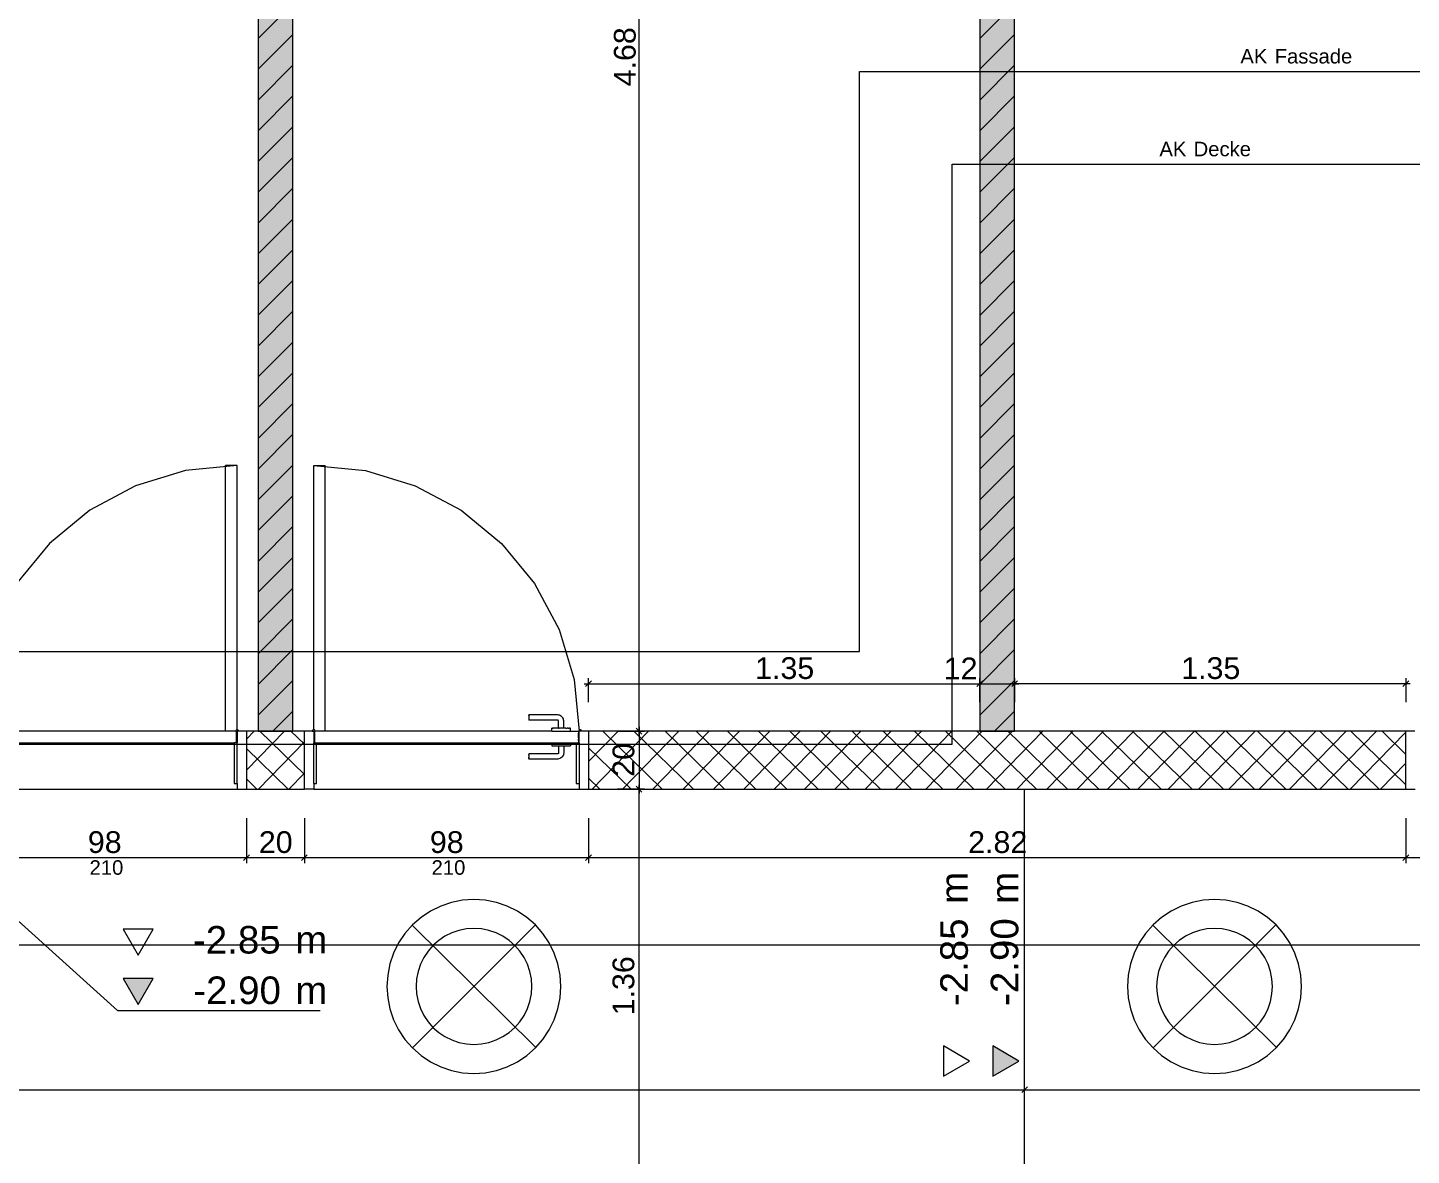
# Model space of a CAD drawing. Extents: x 0 to 1189, y 0 to 841.
# Drawn here: x 556 to 651.5, y 605.5 to 683.2 of the extents above; entities that cross this region are included whole.
import ezdxf
from ezdxf.lldxf.tags import DXFTag

# ---------------------------------------------------------------- set-up
doc = ezdxf.new("R2010")
doc.units = 0
doc.layers.get('0').update_dxf_attribs({"lineweight": 35})
for name, color, linetype, lineweight in [('211.5 Stahlbeton Kontur', 7, 'Continuous', 25), ('211.5 Stahlbeton Schraffur', 7, 'Continuous', 25), ('211.6 Mauerwerk Kontur', 7, 'Continuous', 25), ('255 Plangrafiken', 7, 'Continuous', 25), ('273.0 Innentüren', 7, 'Continuous', 25), ('Beleuchtung', 7, 'Continuous', 25), ('Bemassung', 7, 'Continuous', 25), ('Gebäude Kontur', 7, 'Continuous', 25), ('Hilfskörper', 7, 'Continuous', 25), ('Höhenkoten', 7, 'Continuous', 25)]:
    doc.layers.add(name, color=color, linetype=linetype, lineweight=lineweight)
doc.styles.get("Standard").update_dxf_attribs({"font": 'arial.ttf'})
tags = doc.linetypes.add('DASHED2', pattern=[9.525, 6.35, -3.175]).pattern_tags.tags
tags[6:7] = [DXFTag(74, 4), DXFTag(75, 0), DXFTag(340, '0'), DXFTag(46, 1.0), DXFTag(50, 0.0), DXFTag(44, 0.0), DXFTag(45, 0.0)]
tags[4:5] = [DXFTag(74, 4), DXFTag(75, 0), DXFTag(340, '0'), DXFTag(46, 1.0), DXFTag(50, 0.0), DXFTag(44, 0.0), DXFTag(45, 0.0)]
tags = doc.linetypes.add('Strichlin_lang', pattern=[0.5, 0.3, -0.2]).pattern_tags.tags
tags[6:7] = [DXFTag(74, 4), DXFTag(75, 0), DXFTag(340, '0'), DXFTag(46, 1.0), DXFTag(50, 0.0), DXFTag(44, 0.0), DXFTag(45, 0.0)]
tags[4:5] = [DXFTag(74, 4), DXFTag(75, 0), DXFTag(340, '0'), DXFTag(46, 1.0), DXFTag(50, 0.0), DXFTag(44, 0.0), DXFTag(45, 0.0)]
tags = doc.linetypes.add('Wipeout_Contour', pattern=[1, 0, -1]).pattern_tags.tags
tags[6:7] = [DXFTag(74, 4), DXFTag(75, 0), DXFTag(340, '0'), DXFTag(46, 1.0), DXFTag(50, 0.0), DXFTag(44, 0.0), DXFTag(45, 0.0)]
tags[4:5] = [DXFTag(74, 4), DXFTag(75, 0), DXFTag(340, '0'), DXFTag(46, 1.0), DXFTag(50, 0.0), DXFTag(44, 0.0), DXFTag(45, 0.0)]

# ---------------------------------------------------------------- blocks, each defined once
blk = doc.blocks.new('Referenz-A0SO6TOG06', base_point=(4.401, 96.704))
at = {"layer": '211.5 Stahlbeton Kontur', "color": 0, "lineweight": 18}
for p, q in [((575.142, 634.729), (571.142, 634.729)), ((571.142, 634.729), (571.142, 630.729)), ((575.142, 630.729), (575.142, 634.729)), ((651.142, 634.726), (594.742, 634.726)), ((594.742, 634.726), (594.742, 630.728)), ((651.142, 630.728), (651.142, 634.726)), ((571.142, 630.729), (575.142, 630.729)), ((594.742, 630.728), (651.142, 630.728))]:
    blk.add_line(p, q, dxfattribs=at)
at = {"layer": '211.5 Stahlbeton Schraffur', "color": 0, "lineweight": 13}
for p, q in [((571.142, 634.183), (571.673, 634.729)), ((571.142, 632.032), (573.765, 634.729)), ((571.967, 630.729), (575.142, 633.992)), ((575.142, 631.729), (572.059, 634.729)), ((575.142, 633.822), (574.21, 634.729)), ((594.742, 632.627), (596.784, 634.726)), ((594.987, 630.728), (598.877, 634.726)), ((599.832, 630.728), (595.723, 634.726)), ((597.08, 630.728), (600.97, 634.726)), ((601.983, 630.728), (597.874, 634.726)), ((599.173, 630.728), (603.063, 634.726)), ((604.134, 630.728), (600.025, 634.726)), ((601.265, 630.728), (605.156, 634.726)), ((606.285, 630.728), (602.176, 634.726)), ((603.358, 630.728), (607.248, 634.726)), ((608.436, 630.728), (604.327, 634.726)), ((605.451, 630.728), (609.341, 634.726)), ((610.587, 630.728), (606.478, 634.726)), ((607.544, 630.728), (611.434, 634.726)), ((612.738, 630.728), (608.629, 634.726)), ((609.637, 630.728), (613.527, 634.726)), ((614.889, 630.728), (610.78, 634.726)), ((611.73, 630.728), (615.62, 634.726)), ((617.04, 630.728), (612.931, 634.726)), ((613.822, 630.728), (617.713, 634.726)), ((619.191, 630.728), (615.082, 634.726)), ((615.915, 630.728), (619.805, 634.726)), ((621.342, 630.728), (617.233, 634.726)), ((618.008, 630.728), (621.898, 634.726)), ((623.493, 630.728), (619.384, 634.726)), ((620.101, 630.728), (623.991, 634.726)), ((625.644, 630.728), (621.535, 634.726)), ((622.194, 630.728), (626.084, 634.726)), ((627.795, 630.728), (623.686, 634.726)), ((624.287, 630.728), (628.177, 634.726)), ((629.946, 630.728), (625.837, 634.726)), ((626.379, 630.728), (630.27, 634.726)), ((632.097, 630.728), (627.988, 634.726)), ((628.472, 630.728), (632.362, 634.726)), ((634.248, 630.728), (630.139, 634.726)), ((630.565, 630.728), (634.455, 634.726)), ((636.399, 630.728), (632.29, 634.726)), ((632.658, 630.728), (636.548, 634.726)), ((638.55, 630.728), (634.441, 634.726)), ((634.751, 630.728), (638.641, 634.726)), ((640.701, 630.728), (636.592, 634.726)), ((636.844, 630.728), (640.734, 634.726)), ((642.852, 630.728), (638.743, 634.726)), ((638.936, 630.728), (642.827, 634.726)), ((645.003, 630.728), (640.894, 634.726)), ((641.029, 630.728), (644.919, 634.726)), ((647.154, 630.728), (643.045, 634.726)), ((643.122, 630.728), (647.012, 634.726)), ((649.305, 630.728), (645.196, 634.726)), ((645.215, 630.728), (649.105, 634.726)), ((647.308, 630.728), (651.142, 634.67)), ((651.142, 631.033), (647.347, 634.726)), ((651.142, 633.126), (649.498, 634.726)), ((574.019, 630.729), (571.142, 633.528)), ((597.681, 630.728), (594.742, 633.588)), ((649.401, 630.728), (651.142, 632.519)), ((571.868, 630.729), (571.142, 631.436)), ((574.059, 630.729), (575.142, 631.841)), ((595.53, 630.728), (594.742, 631.495))]:
    blk.add_line(p, q, dxfattribs=at)
at = {"layer": '211.6 Mauerwerk Kontur', "color": 0, "lineweight": 18}
for p, q in [((571.945, 728.429), (571.942, 634.729)), ((574.342, 634.729), (574.345, 728.429)), ((621.745, 728.427), (621.742, 634.727)), ((624.142, 634.727), (624.145, 728.427)), ((571.942, 634.729), (574.342, 634.729)), ((621.742, 634.727), (624.142, 634.727))]:
    blk.add_line(p, q, dxfattribs=at)
at = {"layer": '255 Plangrafiken', "color": 0, "linetype": 'Wipeout_Contour', "lineweight": 0, "ltscale": 31.244346}
for p, q in [((571.945, 728.429), (571.942, 634.729)), ((574.342, 634.729), (574.345, 728.429)), ((571.942, 634.729), (574.342, 634.729))]:
    blk.add_line(p, q, dxfattribs=at)
at = {"layer": '255 Plangrafiken', "color": 0, "linetype": 'Wipeout_Contour', "lineweight": 0, "ltscale": 32.149691}
for p, q in [((621.745, 728.427), (621.742, 634.727)), ((624.142, 634.727), (624.145, 728.427)), ((621.742, 634.727), (624.142, 634.727))]:
    blk.add_line(p, q, dxfattribs=at)
at = {"layer": '255 Plangrafiken', "color": 0, "lineweight": 13}
for p, q in [((571.943, 682.5), (574.343, 684.9)), ((621.743, 682.499), (624.143, 684.899)), ((571.943, 680.379), (574.343, 682.779)), ((621.743, 680.377), (624.143, 682.777)), ((571.943, 678.257), (574.343, 680.657)), ((621.743, 678.256), (624.143, 680.656)), ((571.943, 676.136), (574.343, 678.536)), ((621.743, 676.134), (624.143, 678.535)), ((571.943, 674.015), (574.343, 676.415)), ((621.743, 674.013), (624.143, 676.413)), ((571.943, 671.893), (574.343, 674.293)), ((621.743, 671.892), (624.143, 674.292)), ((571.943, 669.772), (574.343, 672.172)), ((621.743, 669.77), (624.143, 672.17)), ((571.943, 667.65), (574.343, 670.051)), ((621.743, 667.649), (624.143, 670.049)), ((571.943, 665.529), (574.343, 667.929)), ((621.743, 665.528), (624.143, 667.928)), ((571.943, 663.408), (574.343, 665.808)), ((621.743, 663.406), (624.143, 665.806)), ((571.943, 661.286), (574.343, 663.686)), ((621.743, 661.285), (624.143, 663.685)), ((571.943, 659.165), (574.343, 661.565)), ((621.743, 659.163), (624.143, 661.563)), ((571.943, 657.044), (574.343, 659.444)), ((621.743, 657.042), (624.143, 659.442)), ((571.942, 654.922), (574.343, 657.322)), ((621.742, 654.921), (624.143, 657.321)), ((571.942, 652.801), (574.342, 655.201)), ((621.742, 652.799), (624.142, 655.199)), ((571.942, 650.679), (574.342, 653.079)), ((621.742, 650.678), (624.142, 653.078)), ((571.942, 648.558), (574.342, 650.958)), ((621.742, 648.556), (624.142, 650.957)), ((571.942, 646.437), (574.342, 648.837)), ((621.742, 646.435), (624.142, 648.835)), ((571.942, 644.315), (574.342, 646.715)), ((621.742, 644.314), (624.142, 646.714)), ((571.942, 642.194), (574.342, 644.594)), ((621.742, 642.192), (624.142, 644.592)), ((571.942, 640.072), (574.342, 642.473)), ((621.742, 640.071), (624.142, 642.471)), ((571.942, 637.951), (574.342, 640.351)), ((621.742, 637.95), (624.142, 640.35)), ((571.942, 635.83), (574.342, 638.23)), ((621.742, 635.828), (624.142, 638.228)), ((572.962, 634.729), (574.342, 636.108)), ((622.762, 634.727), (624.142, 636.107))]:
    blk.add_line(p, q, dxfattribs=at)
at = {"layer": '255 Plangrafiken', "color": 7, "linetype": 'Wipeout_Contour', "lineweight": 0, "ltscale": 31.244346, "true_color": 0xffffff}
for points in [[(574.342, 634.729), (571.942, 634.729), (574.345, 728.429)], [(571.942, 634.729), (574.345, 728.429), (571.945, 728.429)], [(574.342, 634.729), (574.342, 634.729), (571.942, 634.729)]]:
    blk.add_solid(points, dxfattribs=at)
at = {"layer": '255 Plangrafiken', "color": 7, "linetype": 'Wipeout_Contour', "lineweight": 0, "ltscale": 32.149691, "true_color": 0xffffff}
for points in [[(624.142, 634.727), (621.742, 634.727), (624.145, 728.427)], [(621.742, 634.727), (624.145, 728.427), (621.745, 728.427)], [(624.142, 634.727), (624.142, 634.727), (621.742, 634.727)]]:
    blk.add_solid(points, dxfattribs=at)
at = {"layer": '273.0 Innentüren', "color": 0, "lineweight": 13}
for p, q in [((570.502, 653.049), (566.928, 652.697)), ((570.502, 653.049), (569.702, 653.049)), ((569.702, 634.729), (569.702, 653.049)), ((570.502, 634.829), (570.502, 653.049)), ((575.782, 634.829), (575.782, 653.049)), ((575.782, 653.049), (576.582, 653.049)), ((575.782, 653.049), (579.356, 652.697)), ((576.582, 634.729), (576.582, 653.049)), ((566.928, 652.697), (563.492, 651.655)), ((579.356, 652.697), (582.793, 651.654)), ((563.492, 651.655), (560.324, 649.962)), ((582.793, 651.654), (585.96, 649.961)), ((560.324, 649.962), (557.548, 647.683)), ((585.96, 649.961), (588.736, 647.683)), ((557.548, 647.683), (555.27, 644.907)), ((588.736, 647.683), (591.015, 644.906)), ((591.015, 644.906), (592.708, 641.739)), ((592.708, 641.739), (593.75, 638.302)), ((593.75, 638.302), (594.102, 634.728)), ((592.62, 635.848), (590.632, 635.848)), ((590.632, 635.806), (590.632, 635.848)), ((590.632, 635.806), (590.632, 635.784)), ((590.632, 635.784), (590.632, 635.758)), ((590.632, 635.758), (590.632, 635.73)), ((590.632, 635.73), (590.632, 635.7)), ((590.632, 635.7), (590.632, 635.668)), ((590.632, 635.668), (590.632, 635.637)), ((590.632, 635.637), (590.632, 635.607)), ((590.632, 635.607), (590.632, 635.578)), ((590.632, 635.578), (590.632, 635.53)), ((590.632, 635.53), (590.632, 635.512)), ((590.632, 635.512), (590.632, 635.499)), ((590.632, 635.488), (590.632, 635.499)), ((592.604, 635.488), (590.632, 635.488)), ((592.212, 634.728), (592.212, 634.928)), ((592.212, 634.928), (592.222, 634.928)), ((592.25, 634.928), (592.222, 634.928)), ((592.25, 634.928), (592.298, 634.928)), ((592.362, 634.928), (592.298, 634.928)), ((592.44, 634.928), (592.362, 634.928)), ((592.532, 634.928), (592.44, 634.928)), ((592.633, 634.928), (592.532, 634.928)), ((592.622, 635.487), (592.604, 635.488)), ((592.685, 635.843), (592.62, 635.848)), ((592.632, 635.484), (592.622, 635.487)), ((592.642, 635.48), (592.632, 635.484)), ((592.672, 634.928), (592.633, 634.928)), ((592.65, 635.474), (592.642, 635.48)), ((592.657, 635.466), (592.65, 635.474)), ((592.663, 635.458), (592.657, 635.466)), ((592.668, 635.449), (592.663, 635.458)), ((592.67, 635.439), (592.668, 635.449)), ((592.672, 635.42), (592.67, 635.439)), ((592.672, 634.928), (592.672, 635.42)), ((592.675, 634.928), (592.672, 634.928)), ((592.683, 634.928), (592.675, 634.928)), ((592.683, 634.928), (592.714, 634.928)), ((592.756, 635.824), (592.685, 635.843)), ((592.736, 634.928), (592.714, 634.928)), ((592.741, 634.928), (592.736, 634.928)), ((592.762, 634.928), (592.741, 634.928)), ((592.822, 635.793), (592.756, 635.824)), ((592.79, 634.928), (592.762, 634.928)), ((592.821, 634.928), (592.79, 634.928)), ((592.852, 634.928), (592.821, 634.928)), ((592.882, 635.75), (592.822, 635.793)), ((592.883, 634.928), (592.852, 634.928)), ((592.934, 635.699), (592.882, 635.75)), ((592.913, 634.928), (592.883, 634.928)), ((592.942, 634.928), (592.913, 634.928)), ((592.976, 635.639), (592.934, 635.699)), ((592.963, 634.928), (592.942, 634.928)), ((592.968, 634.928), (592.963, 634.928)), ((592.99, 634.928), (592.968, 634.928)), ((593.007, 635.572), (592.976, 635.639)), ((593.008, 634.928), (592.99, 634.928)), ((593.026, 635.501), (593.007, 635.572)), ((593.032, 634.928), (593.008, 634.928)), ((593.032, 635.436), (593.026, 635.501)), ((593.032, 634.928), (593.032, 635.436)), ((593.071, 634.928), (593.032, 634.928)), ((593.172, 634.928), (593.071, 634.928)), ((593.172, 634.928), (593.263, 634.928)), ((593.342, 634.928), (593.263, 634.928)), ((593.342, 634.928), (593.406, 634.928)), ((593.453, 634.928), (593.406, 634.928)), ((593.482, 634.928), (593.453, 634.928)), ((593.482, 634.928), (593.492, 634.928)), ((593.492, 634.728), (593.492, 634.928)), ((569.702, 634.729), (554.072, 634.729)), ((570.402, 634.729), (569.702, 634.729)), ((570.402, 634.729), (570.405, 634.755)), ((570.452, 634.729), (570.402, 634.729)), ((570.405, 634.755), (570.415, 634.779)), ((570.415, 634.779), (570.431, 634.8)), ((570.431, 634.8), (570.452, 634.815)), ((570.452, 634.815), (570.476, 634.825)), ((570.452, 634.642), (570.452, 634.729)), ((570.476, 634.632), (570.452, 634.642)), ((570.452, 633.929), (570.452, 634.642)), ((570.476, 634.825), (570.502, 634.829)), ((570.502, 634.629), (570.476, 634.632)), ((570.502, 634.829), (570.528, 634.825)), ((570.602, 634.729), (570.502, 634.729)), ((570.502, 634.729), (570.502, 634.629)), ((570.502, 634.629), (570.502, 633.929)), ((570.528, 634.825), (570.552, 634.815)), ((570.552, 634.815), (570.573, 634.8)), ((570.573, 634.8), (570.588, 634.779)), ((570.588, 634.779), (570.598, 634.755)), ((570.598, 634.755), (570.602, 634.729)), ((571.142, 634.729), (570.602, 634.729)), ((575.682, 634.729), (575.142, 634.729)), ((575.685, 634.755), (575.682, 634.729)), ((575.682, 634.729), (575.782, 634.729)), ((575.695, 634.779), (575.685, 634.755)), ((575.711, 634.799), (575.695, 634.779)), ((575.732, 634.815), (575.711, 634.799)), ((575.756, 634.825), (575.732, 634.815)), ((575.782, 634.829), (575.756, 634.825)), ((575.808, 634.825), (575.782, 634.829)), ((575.782, 634.729), (575.782, 634.629)), ((575.782, 634.629), (575.808, 634.632)), ((575.782, 634.629), (575.782, 633.929)), ((575.832, 634.815), (575.808, 634.825)), ((575.808, 634.632), (575.832, 634.642)), ((575.853, 634.799), (575.832, 634.815)), ((575.832, 634.642), (575.832, 634.729)), ((575.832, 634.729), (575.882, 634.729)), ((575.832, 634.642), (575.832, 633.929)), ((575.868, 634.779), (575.853, 634.799)), ((575.878, 634.755), (575.868, 634.779)), ((575.882, 634.729), (575.878, 634.755)), ((576.582, 634.729), (575.882, 634.729)), ((592.212, 634.728), (576.582, 634.729)), ((592.212, 634.728), (592.222, 634.728)), ((592.222, 634.728), (592.25, 634.728)), ((592.25, 634.728), (592.298, 634.728)), ((592.298, 634.728), (592.362, 634.728)), ((592.362, 634.728), (592.44, 634.728)), ((592.44, 634.728), (592.532, 634.728)), ((592.532, 634.728), (592.633, 634.728)), ((592.633, 634.728), (592.741, 634.728)), ((592.741, 634.728), (592.852, 634.728)), ((592.852, 634.728), (592.963, 634.728)), ((592.963, 634.728), (593.071, 634.728)), ((593.071, 634.728), (593.172, 634.728)), ((593.172, 634.728), (593.263, 634.728)), ((593.263, 634.728), (593.342, 634.728)), ((593.342, 634.728), (593.406, 634.728)), ((593.406, 634.728), (593.453, 634.728)), ((593.453, 634.728), (593.482, 634.728)), ((593.492, 634.728), (593.482, 634.728)), ((593.492, 634.728), (594.052, 634.728)), ((594.086, 634.728), (594.052, 634.728)), ((594.052, 634.728), (594.052, 634.582)), ((594.052, 634.582), (594.072, 634.582)), ((594.052, 634.431), (594.052, 634.582)), ((594.052, 634.431), (594.072, 634.431)), ((594.052, 634.431), (594.052, 634.423)), ((594.052, 634.38), (594.052, 634.423)), ((594.052, 634.423), (594.072, 634.423)), ((594.052, 634.377), (594.052, 634.38)), ((594.052, 634.279), (594.052, 634.377)), ((594.052, 634.277), (594.052, 634.279)), ((594.052, 634.277), (594.052, 634.169)), ((594.052, 634.161), (594.052, 634.169)), ((594.072, 634.169), (594.052, 634.169)), ((594.052, 634.161), (594.072, 634.161)), ((594.052, 634.074), (594.052, 634.161)), ((594.052, 634.074), (594.072, 634.074)), ((594.052, 634.074), (594.052, 633.928)), ((594.072, 634.431), (594.072, 634.582)), ((594.072, 634.423), (594.072, 634.431)), ((594.072, 634.423), (594.082, 634.423)), ((594.072, 634.377), (594.072, 634.423)), ((594.072, 634.377), (594.072, 634.169)), ((594.072, 634.169), (594.072, 634.161)), ((594.082, 634.169), (594.072, 634.169)), ((594.072, 634.074), (594.072, 634.161)), ((594.082, 634.711), (594.086, 634.728)), ((594.082, 634.423), (594.082, 634.711)), ((594.082, 634.423), (594.082, 634.377)), ((594.082, 634.377), (594.082, 634.169)), ((594.082, 634.074), (594.082, 634.169)), ((594.102, 634.074), (594.082, 634.074)), ((594.086, 634.728), (594.099, 634.773)), ((594.102, 634.728), (594.086, 634.728)), ((594.099, 634.773), (594.145, 634.819)), ((594.118, 634.728), (594.102, 634.728)), ((594.102, 634.711), (594.102, 634.728)), ((594.102, 634.074), (594.102, 634.711)), ((594.102, 633.928), (594.102, 634.074)), ((594.126, 634.758), (594.118, 634.728)), ((594.742, 634.728), (594.118, 634.728)), ((594.126, 634.758), (594.161, 634.792)), ((594.176, 634.831), (594.145, 634.819)), ((594.161, 634.792), (594.192, 634.802)), ((594.176, 634.831), (594.209, 634.835)), ((594.209, 634.804), (594.192, 634.802)), ((594.209, 634.835), (594.209, 634.804)), ((594.742, 634.728), (594.742, 630.728)), ((651.142, 630.726), (651.142, 634.726)), ((651.766, 634.726), (651.142, 634.726)), ((554.072, 633.929), (570.302, 633.929)), ((570.302, 633.929), (570.302, 631.129)), ((570.452, 633.929), (570.302, 633.929)), ((570.502, 633.929), (570.452, 633.929)), ((570.502, 631.129), (570.502, 633.929)), ((575.832, 633.929), (575.782, 633.929)), ((575.782, 631.129), (575.782, 633.929)), ((575.832, 633.929), (575.982, 633.929)), ((575.982, 631.129), (575.982, 633.929)), ((575.982, 633.929), (592.212, 633.928)), ((592.604, 633.168), (590.632, 633.168)), ((590.632, 633.168), (590.632, 633.157)), ((590.632, 633.157), (590.632, 633.144)), ((590.632, 633.144), (590.632, 633.126)), ((590.632, 633.078), (590.632, 633.126)), ((590.632, 633.078), (590.632, 633.05)), ((590.632, 633.05), (590.632, 633.02)), ((590.632, 633.02), (590.632, 632.988)), ((590.632, 632.988), (590.632, 632.957)), ((592.212, 633.928), (592.222, 633.928)), ((592.212, 633.928), (592.212, 633.728)), ((592.212, 633.728), (592.222, 633.728)), ((592.222, 633.928), (592.25, 633.928)), ((592.222, 633.728), (592.25, 633.728)), ((592.25, 633.928), (592.298, 633.928)), ((592.25, 633.728), (592.298, 633.728)), ((592.298, 633.928), (592.362, 633.928)), ((592.298, 633.728), (592.362, 633.728)), ((592.362, 633.928), (592.44, 633.928)), ((592.362, 633.728), (592.44, 633.728)), ((592.44, 633.928), (592.532, 633.928)), ((592.44, 633.728), (592.532, 633.728)), ((592.532, 633.928), (592.633, 633.928)), ((592.532, 633.728), (592.633, 633.728)), ((592.622, 633.17), (592.604, 633.168)), ((592.632, 633.172), (592.622, 633.17)), ((592.641, 633.177), (592.632, 633.172)), ((592.633, 633.928), (592.741, 633.928)), ((592.633, 633.728), (592.672, 633.728)), ((592.65, 633.183), (592.641, 633.177)), ((592.657, 633.19), (592.65, 633.183)), ((592.663, 633.199), (592.657, 633.19)), ((592.668, 633.208), (592.663, 633.199)), ((592.67, 633.218), (592.668, 633.208)), ((592.672, 633.236), (592.67, 633.218)), ((592.672, 633.728), (592.672, 633.236)), ((592.672, 633.728), (592.675, 633.728)), ((592.675, 633.728), (592.683, 633.728)), ((592.683, 633.728), (592.714, 633.728)), ((592.714, 633.728), (592.736, 633.728)), ((592.736, 633.728), (592.741, 633.728)), ((592.741, 633.928), (592.852, 633.928)), ((592.741, 633.728), (592.762, 633.728)), ((592.762, 633.728), (592.79, 633.728)), ((592.79, 633.728), (592.821, 633.728)), ((592.821, 633.728), (592.852, 633.728)), ((592.852, 633.928), (592.963, 633.928)), ((592.852, 633.728), (592.883, 633.728)), ((592.883, 633.728), (592.913, 633.728)), ((592.913, 633.728), (592.942, 633.728)), ((592.976, 633.018), (592.934, 632.958)), ((592.942, 633.728), (592.963, 633.728)), ((592.963, 633.928), (593.071, 633.928)), ((592.963, 633.728), (592.968, 633.728)), ((592.968, 633.728), (592.99, 633.728)), ((593.007, 633.084), (592.976, 633.018)), ((592.99, 633.728), (593.008, 633.728)), ((593.026, 633.155), (593.007, 633.084)), ((593.008, 633.728), (593.032, 633.728)), ((593.032, 633.22), (593.026, 633.155)), ((593.032, 633.728), (593.032, 633.22)), ((593.032, 633.728), (593.071, 633.728)), ((593.071, 633.928), (593.172, 633.928)), ((593.071, 633.728), (593.172, 633.728)), ((593.172, 633.928), (593.263, 633.928)), ((593.172, 633.728), (593.263, 633.728)), ((593.263, 633.928), (593.342, 633.928)), ((593.263, 633.728), (593.342, 633.728)), ((593.342, 633.928), (593.406, 633.928)), ((593.342, 633.728), (593.406, 633.728)), ((593.406, 633.928), (593.453, 633.928)), ((593.406, 633.728), (593.453, 633.728)), ((593.453, 633.928), (593.482, 633.928)), ((593.453, 633.728), (593.482, 633.728)), ((593.482, 633.928), (593.492, 633.928)), ((593.482, 633.728), (593.492, 633.728)), ((593.492, 633.928), (593.902, 633.928)), ((593.492, 633.928), (593.492, 633.728)), ((593.902, 633.928), (593.902, 631.128)), ((593.902, 633.928), (594.052, 633.928)), ((594.102, 633.928), (594.052, 633.928)), ((594.102, 633.928), (594.102, 631.128)), ((590.632, 632.957), (590.632, 632.927)), ((590.632, 632.898), (590.632, 632.927)), ((590.632, 632.898), (590.632, 632.873)), ((590.632, 632.85), (590.632, 632.873)), ((590.632, 632.85), (590.632, 632.808)), ((592.62, 632.808), (590.632, 632.808)), ((592.685, 632.814), (592.62, 632.808)), ((592.756, 632.833), (592.685, 632.814)), ((592.822, 632.864), (592.756, 632.833)), ((592.882, 632.906), (592.822, 632.864)), ((592.934, 632.958), (592.882, 632.906)), ((570.302, 631.129), (570.502, 631.129)), ((570.502, 631.129), (570.502, 630.729)), ((575.782, 631.129), (575.982, 631.129)), ((575.782, 631.129), (575.782, 630.729)), ((593.902, 631.128), (594.102, 631.128)), ((594.102, 631.128), (594.102, 630.728)), ((570.502, 630.729), (571.142, 630.729)), ((575.782, 630.729), (575.142, 630.729)), ((594.102, 630.728), (594.742, 630.728)), ((651.142, 630.726), (651.782, 630.726))]:
    blk.add_line(p, q, dxfattribs=at)
at = {"layer": 'Beleuchtung', "color": 0, "lineweight": 13}
for p, q in [((584.543, 622.668), (583.839, 622.32)), ((585.286, 622.92), (584.543, 622.668)), ((586.056, 623.073), (585.286, 622.92)), ((586.839, 623.124), (586.056, 623.073)), ((587.622, 623.073), (586.839, 623.124)), ((588.392, 622.92), (587.622, 623.073)), ((589.135, 622.668), (588.392, 622.92)), ((589.839, 622.32), (589.135, 622.668)), ((635.643, 622.668), (634.939, 622.32)), ((636.386, 622.92), (635.643, 622.668)), ((637.156, 623.073), (636.386, 622.92)), ((637.939, 623.124), (637.156, 623.073)), ((638.722, 623.073), (637.939, 623.124)), ((639.492, 622.92), (638.722, 623.073)), ((640.235, 622.668), (639.492, 622.92)), ((640.939, 622.32), (640.235, 622.668)), ((583.186, 621.884), (582.596, 621.367)), ((583.839, 622.32), (583.186, 621.884)), ((590.491, 621.884), (589.839, 622.32)), ((591.081, 621.367), (590.491, 621.884)), ((634.286, 621.884), (633.696, 621.367)), ((634.939, 622.32), (634.286, 621.884)), ((641.591, 621.884), (640.939, 622.32)), ((642.181, 621.367), (641.591, 621.884)), ((582.079, 620.777), (581.643, 620.124)), ((582.596, 621.367), (582.079, 620.777)), ((582.551, 621.363), (591.085, 612.927)), ((591.085, 612.927), (582.551, 621.363)), ((591.08, 621.368), (582.597, 612.881)), ((582.597, 612.881), (591.08, 621.368)), ((584.841, 620.585), (584.406, 620.295)), ((585.31, 620.816), (584.841, 620.585)), ((585.805, 620.984), (585.31, 620.816)), ((586.317, 621.086), (585.805, 620.984)), ((586.839, 621.12), (586.317, 621.086)), ((587.36, 621.086), (586.839, 621.12)), ((587.873, 620.984), (587.36, 621.086)), ((588.368, 620.816), (587.873, 620.984)), ((588.837, 620.585), (588.368, 620.816)), ((589.271, 620.295), (588.837, 620.585)), ((591.599, 620.777), (591.081, 621.367)), ((592.035, 620.124), (591.599, 620.777)), ((633.179, 620.777), (632.743, 620.124)), ((633.696, 621.367), (633.179, 620.777)), ((633.651, 621.363), (642.185, 612.927)), ((642.185, 612.927), (633.651, 621.363)), ((642.18, 621.368), (633.697, 612.881)), ((633.697, 612.881), (642.18, 621.368)), ((635.941, 620.585), (635.506, 620.295)), ((636.41, 620.816), (635.941, 620.585)), ((636.905, 620.984), (636.41, 620.816)), ((637.417, 621.086), (636.905, 620.984)), ((637.939, 621.12), (637.417, 621.086)), ((638.46, 621.086), (637.939, 621.12)), ((638.973, 620.984), (638.46, 621.086)), ((639.468, 620.816), (638.973, 620.984)), ((639.937, 620.585), (639.468, 620.816)), ((640.371, 620.295), (639.937, 620.585)), ((642.699, 620.777), (642.181, 621.367)), ((643.135, 620.124), (642.699, 620.777)), ((581.643, 620.124), (581.296, 619.42)), ((584.013, 619.95), (583.669, 619.557)), ((584.406, 620.295), (584.013, 619.95)), ((589.664, 619.95), (589.271, 620.295)), ((590.009, 619.557), (589.664, 619.95)), ((592.382, 619.42), (592.035, 620.124)), ((632.743, 620.124), (632.396, 619.42)), ((635.113, 619.95), (634.769, 619.557)), ((635.506, 620.295), (635.113, 619.95)), ((640.764, 619.95), (640.371, 620.295)), ((641.109, 619.557), (640.764, 619.95)), ((643.482, 619.42), (643.135, 620.124)), ((581.043, 618.677), (580.89, 617.908)), ((581.296, 619.42), (581.043, 618.677)), ((583.378, 619.122), (583.147, 618.654)), ((583.669, 619.557), (583.378, 619.122)), ((590.299, 619.122), (590.009, 619.557)), ((590.531, 618.654), (590.299, 619.122)), ((592.634, 618.677), (592.382, 619.42)), ((592.787, 617.908), (592.634, 618.677)), ((632.143, 618.677), (631.99, 617.908)), ((632.396, 619.42), (632.143, 618.677)), ((634.478, 619.122), (634.247, 618.654)), ((634.769, 619.557), (634.478, 619.122)), ((641.399, 619.122), (641.109, 619.557)), ((641.631, 618.654), (641.399, 619.122)), ((643.734, 618.677), (643.482, 619.42)), ((643.887, 617.908), (643.734, 618.677)), ((580.89, 617.908), (580.839, 617.124)), ((582.979, 618.159), (582.877, 617.646)), ((583.147, 618.654), (582.979, 618.159)), ((590.699, 618.159), (590.531, 618.654)), ((590.801, 617.646), (590.699, 618.159)), ((592.839, 617.124), (592.787, 617.908)), ((631.99, 617.908), (631.939, 617.124)), ((634.079, 618.159), (633.977, 617.646)), ((634.247, 618.654), (634.079, 618.159)), ((641.799, 618.159), (641.631, 618.654)), ((641.901, 617.646), (641.799, 618.159)), ((643.939, 617.124), (643.887, 617.908)), ((580.839, 617.124), (580.89, 616.341)), ((582.877, 617.646), (582.843, 617.125)), ((582.843, 617.125), (582.877, 616.603)), ((590.835, 617.125), (590.801, 617.646)), ((590.801, 616.603), (590.835, 617.125)), ((592.787, 616.341), (592.839, 617.124)), ((631.939, 617.124), (631.99, 616.341)), ((633.977, 617.646), (633.943, 617.125)), ((633.943, 617.125), (633.977, 616.603)), ((641.935, 617.125), (641.901, 617.646)), ((641.901, 616.603), (641.935, 617.125)), ((643.887, 616.341), (643.939, 617.124)), ((580.89, 616.341), (581.043, 615.571)), ((582.877, 616.603), (582.979, 616.09)), ((582.979, 616.09), (583.147, 615.595)), ((590.531, 615.595), (590.699, 616.09)), ((590.699, 616.09), (590.801, 616.603)), ((592.634, 615.571), (592.787, 616.341)), ((631.99, 616.341), (632.143, 615.571)), ((633.977, 616.603), (634.079, 616.09)), ((634.079, 616.09), (634.247, 615.595)), ((641.631, 615.595), (641.799, 616.09)), ((641.799, 616.09), (641.901, 616.603)), ((643.734, 615.571), (643.887, 616.341)), ((581.043, 615.571), (581.296, 614.828)), ((583.147, 615.595), (583.378, 615.127)), ((583.378, 615.127), (583.669, 614.692)), ((590.009, 614.692), (590.299, 615.127)), ((590.299, 615.127), (590.531, 615.595)), ((592.382, 614.828), (592.634, 615.571)), ((632.143, 615.571), (632.396, 614.828)), ((634.247, 615.595), (634.478, 615.127)), ((634.478, 615.127), (634.769, 614.692)), ((641.109, 614.692), (641.399, 615.127)), ((641.399, 615.127), (641.631, 615.595)), ((643.482, 614.828), (643.734, 615.571)), ((581.296, 614.828), (581.643, 614.124)), ((581.643, 614.124), (582.079, 613.472)), ((583.669, 614.692), (584.013, 614.299)), ((584.013, 614.299), (584.406, 613.954)), ((584.406, 613.954), (584.841, 613.664)), ((588.837, 613.664), (589.271, 613.954)), ((589.271, 613.954), (589.664, 614.299)), ((589.664, 614.299), (590.009, 614.692)), ((591.599, 613.472), (592.035, 614.124)), ((592.035, 614.124), (592.382, 614.828)), ((632.396, 614.828), (632.743, 614.124)), ((632.743, 614.124), (633.179, 613.472)), ((634.769, 614.692), (635.113, 614.299)), ((635.113, 614.299), (635.506, 613.954)), ((635.506, 613.954), (635.941, 613.664)), ((639.937, 613.664), (640.371, 613.954)), ((640.371, 613.954), (640.764, 614.299)), ((640.764, 614.299), (641.109, 614.692)), ((642.699, 613.472), (643.135, 614.124)), ((643.135, 614.124), (643.482, 614.828)), ((582.079, 613.472), (582.596, 612.882)), ((584.841, 613.664), (585.31, 613.433)), ((585.31, 613.433), (585.805, 613.265)), ((585.805, 613.265), (586.317, 613.163)), ((586.317, 613.163), (586.839, 613.129)), ((586.839, 613.129), (587.36, 613.163)), ((587.36, 613.163), (587.873, 613.265)), ((587.873, 613.265), (588.368, 613.433)), ((588.368, 613.433), (588.837, 613.664)), ((591.081, 612.882), (591.599, 613.472)), ((633.179, 613.472), (633.696, 612.882)), ((635.941, 613.664), (636.41, 613.433)), ((636.41, 613.433), (636.905, 613.265)), ((636.905, 613.265), (637.417, 613.163)), ((637.417, 613.163), (637.939, 613.129)), ((637.939, 613.129), (638.46, 613.163)), ((638.46, 613.163), (638.973, 613.265)), ((638.973, 613.265), (639.468, 613.433)), ((639.468, 613.433), (639.937, 613.664)), ((642.181, 612.882), (642.699, 613.472)), ((582.596, 612.882), (583.186, 612.364)), ((583.186, 612.364), (583.839, 611.928)), ((589.839, 611.928), (590.491, 612.364)), ((590.491, 612.364), (591.081, 612.882)), ((633.696, 612.882), (634.286, 612.364)), ((634.286, 612.364), (634.939, 611.928)), ((640.939, 611.928), (641.591, 612.364)), ((641.591, 612.364), (642.181, 612.882)), ((583.839, 611.928), (584.543, 611.581)), ((584.543, 611.581), (585.286, 611.329)), ((585.286, 611.329), (586.056, 611.176)), ((586.056, 611.176), (586.839, 611.124)), ((586.839, 611.124), (587.622, 611.176)), ((587.622, 611.176), (588.392, 611.329)), ((588.392, 611.329), (589.135, 611.581)), ((589.135, 611.581), (589.839, 611.928)), ((634.939, 611.928), (635.643, 611.581)), ((635.643, 611.581), (636.386, 611.329)), ((636.386, 611.329), (637.156, 611.176)), ((637.156, 611.176), (637.939, 611.124)), ((637.939, 611.124), (638.722, 611.176)), ((638.722, 611.176), (639.492, 611.329)), ((639.492, 611.329), (640.235, 611.581)), ((640.235, 611.581), (640.939, 611.928))]:
    blk.add_line(p, q, dxfattribs=at)
at = {"layer": 'Bemassung', "color": 0, "lineweight": 13}
for p, q in [((598.23, 634.727), (598.23, 728.427)), ((594.442, 638.001), (594.742, 638.001)), ((594.942, 638.201), (594.542, 637.801)), ((594.742, 636.726), (594.742, 638.376)), ((594.742, 638.001), (621.742, 638.001)), ((621.442, 638.001), (621.742, 638.001)), ((621.542, 637.801), (621.942, 638.201)), ((621.942, 638.201), (621.542, 637.801)), ((621.742, 636.727), (621.742, 638.376)), ((621.742, 636.727), (621.742, 638.376)), ((621.742, 638.001), (622.042, 638.001)), ((621.742, 638.001), (624.142, 638.001)), ((624.142, 638.001), (623.842, 638.001)), ((624.342, 638.201), (623.942, 637.801)), ((623.942, 637.801), (624.342, 638.201)), ((624.142, 638.376), (624.142, 636.727)), ((624.142, 636.727), (624.142, 638.376)), ((651.142, 638.001), (624.142, 638.001)), ((624.142, 638.001), (624.442, 638.001)), ((650.942, 637.801), (651.342, 638.201)), ((651.142, 638.376), (651.142, 636.726)), ((651.442, 638.001), (651.142, 638.001)), ((598.43, 634.528), (598.03, 634.928)), ((598.03, 634.927), (598.43, 634.527)), ((598.23, 635.028), (598.23, 634.728)), ((596.742, 634.728), (598.605, 634.728)), ((619.742, 634.727), (597.855, 634.727)), ((598.23, 634.728), (598.23, 630.728)), ((598.23, 634.427), (598.23, 634.727)), ((598.605, 630.728), (596.742, 630.728)), ((596.742, 630.728), (598.605, 630.728)), ((598.43, 630.528), (598.03, 630.928)), ((598.03, 630.928), (598.43, 630.528)), ((598.23, 630.728), (598.23, 631.028)), ((598.23, 603.534), (598.23, 630.728)), ((598.23, 630.728), (598.23, 630.428)), ((571.142, 628.729), (571.142, 625.626)), ((571.142, 628.729), (571.142, 625.626)), ((575.142, 628.729), (575.142, 625.626)), ((575.142, 628.729), (575.142, 625.626)), ((594.742, 628.728), (594.742, 625.626)), ((594.742, 628.728), (594.742, 625.626)), ((651.142, 628.728), (651.142, 625.626)), ((651.142, 628.728), (651.142, 625.626)), ((571.142, 626.001), (551.542, 626.001)), ((571.142, 626.001), (570.842, 626.001)), ((570.942, 625.801), (571.342, 626.201)), ((571.342, 626.201), (570.942, 625.801)), ((571.442, 626.001), (571.142, 626.001)), ((575.142, 626.001), (571.142, 626.001)), ((575.142, 626.001), (574.842, 626.001)), ((574.942, 625.801), (575.342, 626.201)), ((575.342, 626.201), (574.942, 625.801)), ((575.442, 626.001), (575.142, 626.001)), ((594.742, 626.001), (575.142, 626.001)), ((594.742, 626.001), (594.442, 626.001)), ((594.942, 626.201), (594.542, 625.801)), ((594.542, 625.801), (594.942, 626.201)), ((651.142, 626.001), (594.742, 626.001)), ((595.042, 626.001), (594.742, 626.001)), ((651.142, 626.001), (650.842, 626.001)), ((650.942, 625.801), (651.342, 626.201)), ((651.342, 626.201), (650.942, 625.801)), ((651.442, 626.001), (651.142, 626.001)), ((670.742, 626.001), (651.142, 626.001)), ((548.341, 620.001), (805.642, 620.001)), ((624.637, 609.801), (625.037, 610.201)), ((625.037, 610.201), (624.637, 609.801)), ((624.837, 608.001), (624.837, 610.376)), ((624.837, 608.138), (624.837, 610.376)), ((395.341, 610.001), (624.837, 610.001)), ((624.537, 610.001), (624.837, 610.001)), ((624.837, 610.001), (625.137, 610.001)), ((624.837, 610.001), (716.641, 610.001))]:
    blk.add_line(p, q, dxfattribs=at)
at = {"layer": 'Gebäude Kontur', "color": 0, "linetype": 'Strichlin_lang', "lineweight": 13, "ltscale": 0.13}
for p, q in [((613.443, 640.227), (613.445, 680.227)), ((613.445, 680.227), (730.26, 680.226)), ((619.843, 633.834), (619.843, 673.827)), ((619.843, 673.827), (723.844, 673.827)), ((406.743, 640.233), (613.443, 640.227)), ((400.344, 633.834), (619.843, 633.834))]:
    blk.add_line(p, q, dxfattribs=at)
at = {"layer": 'Hilfskörper', "color": 0, "linetype": 'DASHED2', "lineweight": 13, "ltscale": 0.13}
for p, q in [((552.182, 630.729), (570.502, 630.729)), ((575.782, 630.729), (594.422, 630.728)), ((624.836, 603.534), (624.836, 630.734))]:
    blk.add_line(p, q, dxfattribs=at)
at = {"layer": 'Höhenkoten', "color": 0, "lineweight": 13}
for p, q in [((548.342, 628.001), (562.234, 615.474)), ((562.634, 621.074), (563.673, 619.274)), ((564.712, 621.074), (562.634, 621.074)), ((563.673, 619.274), (564.712, 621.074)), ((562.634, 617.674), (563.673, 615.874)), ((564.712, 617.674), (562.634, 617.674)), ((563.673, 615.874), (564.712, 617.674)), ((562.234, 615.474), (576.234, 615.474)), ((621.036, 611.98), (619.236, 613.02)), ((619.236, 613.02), (619.236, 610.941)), ((624.436, 611.98), (622.636, 613.02)), ((622.636, 613.02), (622.636, 610.941)), ((619.236, 610.941), (621.036, 611.98)), ((622.636, 610.941), (624.436, 611.98))]:
    blk.add_line(p, q, dxfattribs=at)
for points in [[(563.673, 615.874), (563.673, 617.674), (562.634, 617.674)], [(563.673, 615.874), (564.712, 617.674), (563.673, 617.674)], [(624.436, 611.98), (622.636, 611.98), (622.636, 613.02)], [(622.636, 610.941), (624.436, 611.98), (622.636, 611.98)]]:
    blk.add_solid(points, dxfattribs=at)
at = {"layer": 'Bemassung', "color": 0, "linetype": 'Continuous', "lineweight": 13, "ltscale": 0.13, "char_height": 1.5, "attachment_point": 1, "rotation": 90}
for s, insert in [('{\\fArial;4.68}', (596.496, 679.198)), ('{\\fArial;20}', (596.403, 631.584)), ('{\\fArial;1.36}', (596.401, 615.129))]:
    blk.add_mtext(s, dxfattribs=dict(at, insert=insert))
at = {"layer": 'Bemassung', "color": 0, "linetype": 'Continuous', "lineweight": 13, "ltscale": 0.13, "char_height": 1.5, "attachment_point": 1}
for s, insert in [('{\\fArial;1.35}', (606.24, 639.829)), ('{\\fArial;12}', (619.254, 639.805)), ('{\\fArial;1.35}', (635.64, 639.829)), ('{\\fArial;98}', (560.198, 627.828)), ('{\\fArial;20}', (571.998, 627.828)), ('{\\fArial;98}', (583.798, 627.828)), ('{\\fArial;2.82}', (620.94, 627.828))]:
    blk.add_mtext(s, dxfattribs=dict(at, insert=insert))
at = {"layer": 'Bemassung', "color": 0, "lineweight": 13, "char_height": 1.00012, "attachment_point": 1}
for insert in [(560.316, 625.826), (583.916, 625.826)]:
    blk.add_mtext('{\\fArial;210}', dxfattribs=dict(at, insert=insert))
at = {"layer": 'Gebäude Kontur', "color": 0, "lineweight": 13, "char_height": 1, "attachment_point": 1}
for s, insert in [('{\\fArial;AK}', (639.722, 681.777)), ('{\\fArial;Fassade}', (642.087, 681.777)), ('{\\fArial;AK}', (634.135, 675.378)), ('{\\fArial;Decke}', (636.496, 675.378))]:
    blk.add_mtext(s, dxfattribs=dict(at, insert=insert))
at = {"layer": 'Höhenkoten', "color": 0, "lineweight": 13, "char_height": 1.9, "attachment_point": 1, "rotation": 90}
for s, insert in [('{\\fArial;m}', (619.013, 622.82)), ('{\\fArial;m}', (622.506, 622.82)), ('{\\fArial;-2.85}', (619.017, 615.761)), ('{\\fArial;-2.90}', (622.5, 615.78))]:
    blk.add_mtext(s, dxfattribs=dict(at, insert=insert))
at = {"layer": 'Höhenkoten', "color": 0, "lineweight": 13, "char_height": 1.9, "attachment_point": 1}
for s, insert in [('{\\fArial;-2.85}', (567.453, 621.293)), ('{\\fArial;m}', (574.512, 621.297)), ('{\\fArial;-2.90}', (567.472, 617.81)), ('{\\fArial;m}', (574.512, 617.805))]:
    blk.add_mtext(s, dxfattribs=dict(at, insert=insert))

msp = doc.modelspace()

# ---------------------------------------------------------------- block references
at = {"color": 8, "lineweight": 25, "ltscale": 0.25, "true_color": 0x808080}
msp.add_blockref('Referenz-A0SO6TOG06', (4.401, 96.704), dxfattribs=at)

doc.saveas('drawing.dxf')
